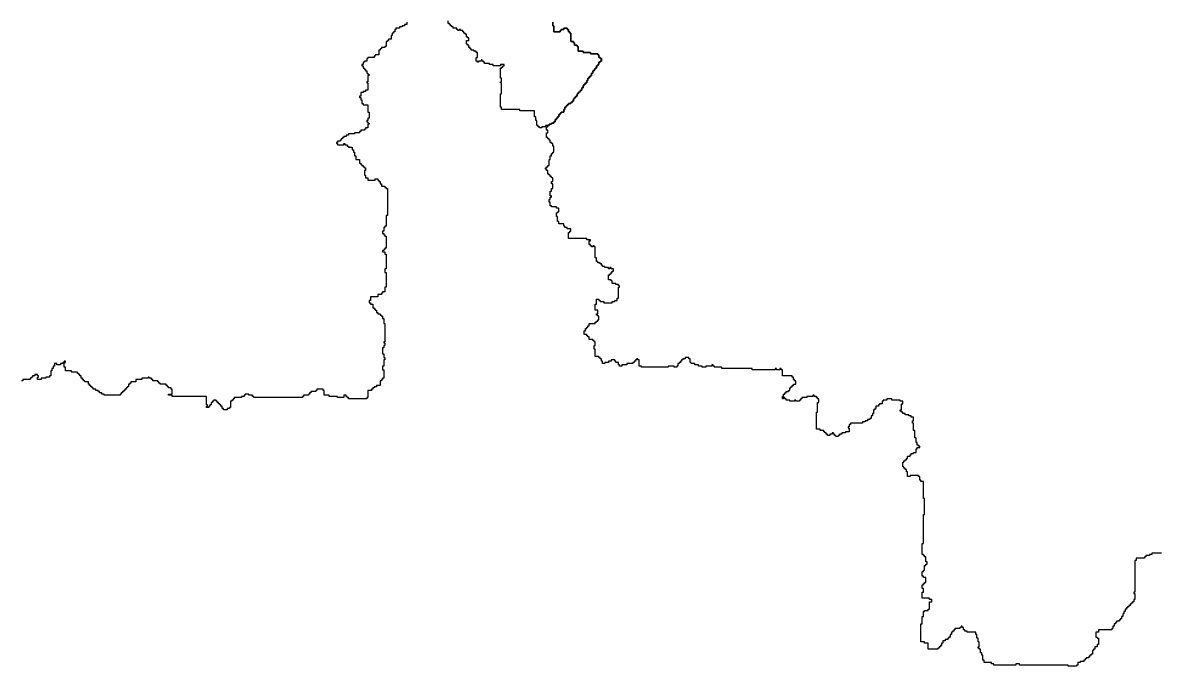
# Model space of a CAD drawing. Header units: inches. Extents: x -98695 to 376223, y 1122520 to 1501782.
# Drawn here: x -31327 to -2456, y 1274409 to 1290743 of the extents above; entities that cross this region are included whole.
import ezdxf

# ---------------------------------------------------------------- set-up
doc = ezdxf.new("R2010")
doc.units = ezdxf.units.IN
doc.header["$MEASUREMENT"] = 0
doc.layers.add('subs1', color=7, linetype='Continuous', true_color=0xc8dcf7)

msp = doc.modelspace()

# ---------------------------------------------------------------- linework, layer by layer
at = {"layer": 'subs1'}
for points in [[(-21578, 1290758, 0), (-21578, 1290697, 0), (-21639, 1290697, 0), (-21639, 1290666, 0), (-21701, 1290666, 0), (-21701, 1290635, 0), (-21763, 1290635, 0), (-21763, 1290604, 0), (-21855, 1290604, 0), (-21855, 1290573, 0), (-21886, 1290573, 0), (-21886, 1290512, 0), (-21917, 1290512, 0), (-21917, 1290481, 0), (-21948, 1290481, 0), (-21948, 1290419, 0), (-21979, 1290419, 0), (-21979, 1290326, 0), (-22040, 1290326, 0), (-22040, 1290296, 0), (-22071, 1290296, 0), (-22071, 1290265, 0), (-22102, 1290265, 0), (-22102, 1290141, 0), (-22133, 1290141, 0), (-22133, 1290111, 0), (-22226, 1290111, 0), (-22226, 1290080, 0), (-22256, 1290080, 0), (-22256, 1290049, 0), (-22287, 1290049, 0), (-22287, 1289925, 0), (-22380, 1289925, 0), (-22380, 1289895, 0), (-22411, 1289895, 0), (-22411, 1289864, 0), (-22565, 1289864, 0), (-22565, 1289833, 0), (-22596, 1289833, 0), (-22596, 1289771, 0), (-22657, 1289771, 0), (-22657, 1289740, 0), (-22688, 1289740, 0), (-22688, 1289679, 0), (-22719, 1289679, 0), (-22719, 1289648, 0), (-22688, 1289648, 0), (-22688, 1289586, 0), (-22657, 1289586, 0), (-22657, 1289555, 0), (-22627, 1289555, 0), (-22627, 1289524, 0), (-22596, 1289524, 0), (-22596, 1289463, 0), (-22565, 1289463, 0), (-22565, 1289432, 0), (-22534, 1289432, 0), (-22534, 1289401, 0), (-22565, 1289401, 0), (-22565, 1289247, 0), (-22596, 1289247, 0), (-22596, 1289216, 0), (-22565, 1289216, 0), (-22565, 1289031, 0), (-22627, 1289031, 0), (-22627, 1289000, 0), (-22688, 1289000, 0), (-22688, 1288969, 0), (-22750, 1288969, 0), (-22750, 1288877, 0), (-22781, 1288877, 0), (-22781, 1288846, 0), (-22750, 1288846, 0), (-22750, 1288784, 0), (-22719, 1288784, 0), (-22719, 1288692, 0), (-22688, 1288692, 0), (-22688, 1288661, 0), (-22565, 1288661, 0), (-22565, 1288476, 0), (-22534, 1288476, 0), (-22534, 1288321, 0), (-22565, 1288321, 0), (-22565, 1288260, 0), (-22596, 1288260, 0), (-22596, 1288229, 0), (-22565, 1288229, 0), (-22565, 1288198, 0), (-22534, 1288198, 0), (-22534, 1288167, 0), (-22565, 1288167, 0), (-22565, 1288075, 0), (-22627, 1288075, 0), (-22627, 1288044, 0), (-22657, 1288044, 0), (-22657, 1288013, 0), (-22750, 1288013, 0), (-22750, 1287982, 0), (-22781, 1287982, 0), (-22781, 1287951, 0), (-22904, 1287951, 0), (-22904, 1287920, 0), (-23058, 1287920, 0), (-23058, 1287890, 0), (-23120, 1287890, 0), (-23120, 1287859, 0), (-23182, 1287859, 0), (-23182, 1287828, 0), (-23213, 1287828, 0), (-23213, 1287797, 0), (-23243, 1287797, 0), (-23243, 1287766, 0), (-23274, 1287766, 0), (-23274, 1287735, 0), (-23336, 1287735, 0), (-23336, 1287704, 0), (-23367, 1287704, 0), (-23367, 1287674, 0), (-23336, 1287674, 0), (-23336, 1287643, 0), (-23182, 1287643, 0), (-23182, 1287674, 0), (-23151, 1287674, 0), (-23151, 1287643, 0), (-23089, 1287643, 0), (-23089, 1287612, 0), (-23058, 1287612, 0), (-23058, 1287581, 0), (-22966, 1287581, 0), (-22966, 1287519, 0), (-22935, 1287519, 0), (-22935, 1287458, 0), (-22904, 1287458, 0), (-22904, 1287365, 0), (-22873, 1287365, 0), (-22873, 1287273, 0), (-22781, 1287273, 0), (-22781, 1287180, 0), (-22750, 1287180, 0), (-22750, 1287149, 0), (-22719, 1287149, 0), (-22719, 1287118, 0), (-22688, 1287118, 0), (-22688, 1287088, 0), (-22657, 1287088, 0), (-22657, 1287057, 0), (-22627, 1287057, 0), (-22627, 1286995, 0), (-22657, 1286995, 0), (-22657, 1286872, 0), (-22627, 1286872, 0), (-22627, 1286810, 0), (-22565, 1286810, 0), (-22565, 1286748, 0), (-22380, 1286748, 0), (-22380, 1286779, 0), (-22318, 1286779, 0), (-22318, 1286748, 0), (-22287, 1286748, 0), (-22287, 1286717, 0), (-22256, 1286717, 0), (-22256, 1286656, 0), (-22226, 1286656, 0), (-22226, 1286594, 0), (-22133, 1286594, 0), (-22133, 1286563, 0), (-22102, 1286563, 0), (-22102, 1286532, 0), (-22071, 1286532, 0), (-22071, 1285854, 0), (-22102, 1285854, 0), (-22102, 1285576, 0), (-22133, 1285576, 0), (-22133, 1285545, 0), (-22164, 1285545, 0), (-22164, 1285453, 0), (-22195, 1285453, 0), (-22195, 1285391, 0), (-22164, 1285391, 0), (-22164, 1285360, 0), (-22133, 1285360, 0), (-22133, 1285329, 0), (-22102, 1285329, 0), (-22102, 1285021, 0), (-22133, 1285021, 0), (-22133, 1284990, 0), (-22164, 1284990, 0), (-22164, 1284959, 0), (-22195, 1284959, 0), (-22195, 1284928, 0), (-22133, 1284928, 0), (-22133, 1284867, 0), (-22102, 1284867, 0), (-22102, 1284496, 0), (-22133, 1284496, 0), (-22133, 1284404, 0), (-22102, 1284404, 0), (-22102, 1284034, 0), (-22133, 1284034, 0), (-22133, 1283910, 0), (-22195, 1283910, 0), (-22195, 1283879, 0), (-22226, 1283879, 0), (-22226, 1283849, 0), (-22318, 1283849, 0), (-22318, 1283787, 0), (-22503, 1283787, 0), (-22503, 1283694, 0), (-22534, 1283694, 0), (-22534, 1283633, 0), (-22503, 1283633, 0), (-22503, 1283602, 0), (-22441, 1283602, 0), (-22441, 1283509, 0), (-22411, 1283509, 0), (-22411, 1283478, 0), (-22380, 1283478, 0), (-22380, 1283448, 0), (-22349, 1283448, 0), (-22349, 1283386, 0), (-22318, 1283386, 0), (-22318, 1283355, 0), (-22256, 1283355, 0), (-22256, 1283324, 0), (-22226, 1283324, 0), (-22226, 1283293, 0), (-22195, 1283293, 0), (-22195, 1283232, 0), (-22164, 1283232, 0), (-22164, 1283108, 0), (-22133, 1283108, 0), (-22133, 1282646, 0), (-22164, 1282646, 0), (-22164, 1282615, 0), (-22133, 1282615, 0), (-22133, 1282553, 0), (-22164, 1282553, 0), (-22164, 1282491, 0), (-22195, 1282491, 0), (-22195, 1282337, 0), (-22164, 1282337, 0), (-22164, 1282245, 0), (-22133, 1282245, 0), (-22133, 1282183, 0), (-22164, 1282183, 0), (-22164, 1282029, 0), (-22195, 1282029, 0), (-22195, 1281936, 0), (-22164, 1281936, 0), (-22164, 1281720, 0), (-22195, 1281720, 0), (-22195, 1281689, 0), (-22226, 1281689, 0), (-22226, 1281658, 0), (-22256, 1281658, 0), (-22256, 1281535, 0), (-22349, 1281535, 0), (-22349, 1281504, 0), (-22411, 1281504, 0), (-22411, 1281473, 0), (-22441, 1281473, 0), (-22441, 1281443, 0), (-22472, 1281443, 0), (-22472, 1281412, 0), (-22565, 1281412, 0), (-22565, 1281227, 0), (-22596, 1281227, 0), (-22596, 1281196, 0), (-23058, 1281196, 0), (-23058, 1281227, 0), (-23089, 1281227, 0), (-23089, 1281257, 0), (-23120, 1281257, 0), (-23120, 1281288, 0), (-23182, 1281288, 0), (-23182, 1281227, 0), (-23336, 1281227, 0), (-23336, 1281257, 0), (-23552, 1281257, 0), (-23552, 1281288, 0), (-23675, 1281288, 0), (-23675, 1281412, 0), (-23706, 1281412, 0), (-23706, 1281443, 0), (-23860, 1281443, 0), (-23860, 1281412, 0), (-23891, 1281412, 0), (-23891, 1281381, 0), (-24015, 1281381, 0), (-24015, 1281350, 0), (-24045, 1281350, 0), (-24045, 1281319, 0), (-24076, 1281319, 0), (-24076, 1281288, 0), (-24200, 1281288, 0), (-24200, 1281257, 0), (-24231, 1281257, 0), (-24231, 1281227, 0), (-25464, 1281227, 0), (-25464, 1281257, 0), (-25495, 1281257, 0), (-25495, 1281288, 0), (-25588, 1281288, 0), (-25588, 1281319, 0), (-25680, 1281319, 0), (-25680, 1281288, 0), (-25711, 1281288, 0), (-25711, 1281257, 0), (-25773, 1281257, 0), (-25773, 1281227, 0), (-25958, 1281227, 0), (-25958, 1281196, 0), (-25989, 1281196, 0), (-25989, 1281165, 0), (-26020, 1281165, 0), (-26020, 1281134, 0), (-26051, 1281134, 0), (-26051, 1280980, 0), (-26081, 1280980, 0), (-26081, 1280949, 0), (-26143, 1280949, 0), (-26143, 1280918, 0), (-26236, 1280918, 0), (-26236, 1280949, 0), (-26266, 1280949, 0), (-26266, 1281011, 0), (-26297, 1281011, 0), (-26297, 1281042, 0), (-26328, 1281042, 0), (-26328, 1281072, 0), (-26359, 1281072, 0), (-26359, 1281103, 0), (-26390, 1281103, 0), (-26390, 1281134, 0), (-26421, 1281134, 0), (-26421, 1281165, 0), (-26482, 1281165, 0), (-26482, 1281134, 0), (-26513, 1281134, 0), (-26513, 1281103, 0), (-26544, 1281103, 0), (-26544, 1281042, 0), (-26575, 1281042, 0), (-26575, 1281011, 0), (-26606, 1281011, 0), (-26606, 1280980, 0), (-26667, 1280980, 0), (-26667, 1281011, 0), (-26637, 1281011, 0), (-26637, 1281042, 0), (-26667, 1281042, 0), (-26667, 1281257, 0), (-27531, 1281257, 0), (-27531, 1281288, 0), (-27624, 1281288, 0), (-27624, 1281319, 0), (-27531, 1281319, 0), (-27531, 1281443, 0), (-27562, 1281443, 0), (-27562, 1281473, 0), (-27624, 1281473, 0), (-27624, 1281504, 0), (-27655, 1281504, 0), (-27655, 1281535, 0), (-27685, 1281535, 0), (-27685, 1281566, 0), (-27840, 1281566, 0), (-27840, 1281597, 0), (-27870, 1281597, 0), (-27870, 1281628, 0), (-27901, 1281628, 0), (-27901, 1281658, 0), (-28025, 1281658, 0), (-28025, 1281689, 0), (-28056, 1281689, 0), (-28056, 1281720, 0), (-28117, 1281720, 0), (-28117, 1281751, 0), (-28148, 1281751, 0), (-28148, 1281720, 0), (-28302, 1281720, 0), (-28302, 1281689, 0), (-28457, 1281689, 0), (-28457, 1281628, 0), (-28580, 1281628, 0), (-28580, 1281597, 0), (-28611, 1281597, 0), (-28611, 1281566, 0), (-28642, 1281566, 0), (-28642, 1281504, 0), (-28673, 1281504, 0), (-28673, 1281473, 0), (-28703, 1281473, 0), (-28703, 1281443, 0), (-28734, 1281443, 0), (-28734, 1281412, 0), (-28765, 1281412, 0), (-28765, 1281381, 0), (-28796, 1281381, 0), (-28796, 1281350, 0), (-28827, 1281350, 0), (-28827, 1281319, 0), (-28858, 1281319, 0), (-28858, 1281288, 0), (-29259, 1281288, 0), (-29259, 1281319, 0), (-29320, 1281319, 0), (-29320, 1281350, 0), (-29382, 1281350, 0), (-29382, 1281381, 0), (-29413, 1281381, 0), (-29413, 1281412, 0), (-29475, 1281412, 0), (-29475, 1281443, 0), (-29536, 1281443, 0), (-29536, 1281473, 0), (-29567, 1281473, 0), (-29567, 1281504, 0), (-29598, 1281504, 0), (-29598, 1281535, 0), (-29629, 1281535, 0), (-29629, 1281566, 0), (-29660, 1281566, 0), (-29660, 1281628, 0), (-29752, 1281628, 0), (-29752, 1281658, 0), (-29783, 1281658, 0), (-29783, 1281689, 0), (-29814, 1281689, 0), (-29814, 1281720, 0), (-29845, 1281720, 0), (-29845, 1281782, 0), (-29876, 1281782, 0), (-29876, 1281813, 0), (-29906, 1281813, 0), (-29906, 1281844, 0), (-29937, 1281844, 0), (-29937, 1281874, 0), (-30091, 1281874, 0), (-30091, 1281905, 0), (-30246, 1281905, 0), (-30246, 1281998, 0), (-30277, 1281998, 0), (-30277, 1282121, 0), (-30246, 1282121, 0), (-30246, 1282152, 0), (-30277, 1282152, 0), (-30277, 1282121, 0), (-30307, 1282121, 0), (-30307, 1282090, 0), (-30369, 1282090, 0), (-30369, 1282059, 0), (-30462, 1282059, 0), (-30462, 1282090, 0), (-30523, 1282090, 0), (-30523, 1282029, 0), (-30554, 1282029, 0), (-30554, 1281967, 0), (-30585, 1281967, 0), (-30585, 1281905, 0), (-30616, 1281905, 0), (-30616, 1281782, 0), (-30647, 1281782, 0), (-30647, 1281751, 0), (-30739, 1281751, 0), (-30739, 1281720, 0), (-30863, 1281720, 0), (-30863, 1281689, 0), (-30955, 1281689, 0), (-30955, 1281751, 0), (-30924, 1281751, 0), (-30924, 1281782, 0), (-30955, 1281782, 0), (-30955, 1281813, 0), (-31017, 1281813, 0), (-31017, 1281782, 0), (-31079, 1281782, 0), (-31079, 1281751, 0), (-31109, 1281751, 0), (-31109, 1281720, 0), (-31140, 1281720, 0), (-31140, 1281689, 0), (-31325, 1281689, 0), (-31325, 1281658, 0), (-31356, 1281658, 0)], [(-17876, 1290758, 0), (-17876, 1290666, 0), (-17845, 1290666, 0), (-17845, 1290512, 0), (-17691, 1290512, 0), (-17691, 1290542, 0), (-17660, 1290542, 0), (-17660, 1290573, 0), (-17598, 1290573, 0), (-17598, 1290604, 0), (-17506, 1290604, 0), (-17506, 1290573, 0), (-17475, 1290573, 0), (-17475, 1290512, 0), (-17444, 1290512, 0), (-17444, 1290481, 0), (-17413, 1290481, 0), (-17413, 1290265, 0), (-17352, 1290265, 0), (-17352, 1290234, 0), (-17321, 1290234, 0), (-17321, 1290172, 0), (-17259, 1290172, 0), (-17259, 1290141, 0), (-17228, 1290141, 0), (-17228, 1290018, 0), (-17105, 1290018, 0), (-17105, 1289987, 0), (-16920, 1289987, 0), (-16920, 1289956, 0), (-16735, 1289956, 0), (-16735, 1289925, 0), (-16704, 1289925, 0), (-16704, 1289864, 0), (-16673, 1289864, 0), (-16673, 1289833, 0), (-16642, 1289833, 0), (-16642, 1289771, 0), (-16673, 1289771, 0), (-16673, 1289740, 0), (-16704, 1289740, 0), (-16704, 1289679, 0), (-16735, 1289679, 0), (-16735, 1289648, 0), (-16766, 1289648, 0), (-16766, 1289586, 0), (-16796, 1289586, 0), (-16796, 1289555, 0), (-16827, 1289555, 0), (-16827, 1289524, 0), (-16858, 1289524, 0), (-16858, 1289463, 0), (-16889, 1289463, 0), (-16889, 1289401, 0), (-16920, 1289401, 0), (-16920, 1289370, 0), (-16951, 1289370, 0), (-16951, 1289339, 0), (-16982, 1289339, 0), (-16982, 1289278, 0), (-17012, 1289278, 0), (-17012, 1289216, 0), (-17043, 1289216, 0), (-17043, 1289185, 0), (-17074, 1289185, 0), (-17074, 1289154, 0), (-17105, 1289154, 0), (-17105, 1289093, 0), (-17136, 1289093, 0), (-17136, 1289031, 0), (-17167, 1289031, 0), (-17167, 1289000, 0), (-17197, 1289000, 0), (-17197, 1288969, 0), (-17228, 1288969, 0), (-17228, 1288938, 0), (-17259, 1288938, 0), (-17259, 1288877, 0), (-17290, 1288877, 0), (-17290, 1288846, 0), (-17321, 1288846, 0), (-17321, 1288815, 0), (-17352, 1288815, 0), (-17352, 1288753, 0), (-17383, 1288753, 0), (-17383, 1288722, 0), (-17413, 1288722, 0), (-17413, 1288692, 0), (-17475, 1288692, 0), (-17475, 1288661, 0), (-17506, 1288661, 0), (-17506, 1288630, 0), (-17537, 1288630, 0), (-17537, 1288599, 0), (-17568, 1288599, 0), (-17568, 1288537, 0), (-17598, 1288537, 0), (-17598, 1288476, 0), (-17660, 1288476, 0), (-17660, 1288445, 0), (-17691, 1288445, 0), (-17691, 1288414, 0), (-17722, 1288414, 0), (-17722, 1288352, 0), (-17753, 1288352, 0), (-17753, 1288321, 0), (-17784, 1288321, 0), (-17784, 1288291, 0), (-17814, 1288291, 0), (-17814, 1288229, 0), (-17845, 1288229, 0), (-17845, 1288198, 0), (-17907, 1288198, 0), (-17907, 1288167, 0), (-17969, 1288167, 0), (-17969, 1288136, 0), (-17999, 1288136, 0), (-18061, 1288136, 0), (-18061, 1288105, 0), (-18154, 1288105, 0), (-18154, 1288075, 0), (-18215, 1288075, 0), (-18215, 1288105, 0), (-18246, 1288105, 0), (-18246, 1288136, 0), (-18277, 1288136, 0), (-18277, 1288260, 0), (-18308, 1288260, 0), (-18308, 1288352, 0), (-18339, 1288352, 0), (-18339, 1288506, 0), (-18709, 1288506, 0), (-18709, 1288537, 0), (-19172, 1288537, 0), (-19172, 1288599, 0), (-19203, 1288599, 0), (-19203, 1288938, 0), (-19172, 1288938, 0), (-19172, 1289216, 0), (-19203, 1289216, 0), (-19203, 1289247, 0), (-19172, 1289247, 0), (-19172, 1289339, 0), (-19203, 1289339, 0), (-19203, 1289586, 0), (-19172, 1289586, 0), (-19172, 1289617, 0), (-19141, 1289617, 0), (-19141, 1289648, 0), (-19110, 1289648, 0), (-19110, 1289679, 0), (-19203, 1289679, 0), (-19203, 1289648, 0), (-19388, 1289648, 0), (-19388, 1289679, 0), (-19480, 1289679, 0), (-19480, 1289710, 0), (-19604, 1289710, 0), (-19604, 1289740, 0), (-19634, 1289740, 0), (-19634, 1289771, 0), (-19665, 1289771, 0), (-19665, 1289802, 0), (-19696, 1289802, 0), (-19696, 1289771, 0), (-19758, 1289771, 0), (-19758, 1289740, 0), (-19789, 1289740, 0), (-19789, 1289771, 0), (-19819, 1289771, 0), (-19819, 1289864, 0), (-19789, 1289864, 0), (-19789, 1289987, 0), (-19819, 1289987, 0), (-19819, 1290018, 0), (-19881, 1290018, 0), (-19881, 1290049, 0), (-19943, 1290049, 0), (-19943, 1290080, 0), (-19974, 1290080, 0), (-19974, 1290111, 0), (-20005, 1290111, 0), (-20005, 1290172, 0), (-20035, 1290172, 0), (-20035, 1290203, 0), (-20066, 1290203, 0), (-20066, 1290296, 0), (-20005, 1290296, 0), (-20005, 1290357, 0), (-20035, 1290357, 0), (-20035, 1290388, 0), (-20066, 1290388, 0), (-20066, 1290450, 0), (-20097, 1290450, 0), (-20097, 1290481, 0), (-20128, 1290481, 0), (-20128, 1290512, 0), (-20159, 1290512, 0), (-20159, 1290542, 0), (-20220, 1290542, 0), (-20220, 1290573, 0), (-20251, 1290573, 0), (-20251, 1290542, 0), (-20282, 1290542, 0), (-20282, 1290573, 0), (-20313, 1290573, 0), (-20313, 1290604, 0), (-20406, 1290604, 0), (-20406, 1290635, 0), (-20436, 1290635, 0), (-20436, 1290666, 0), (-20467, 1290666, 0), (-20467, 1290697, 0), (-20498, 1290697, 0), (-20498, 1290727, 0), (-20529, 1290727, 0), (-20529, 1290789, 0)], [(-2422, 1277278, 0), (-2669, 1277278, 0), (-2669, 1277247, 0), (-2730, 1277247, 0), (-2730, 1277217, 0), (-2823, 1277217, 0), (-2823, 1277186, 0), (-2854, 1277186, 0), (-2854, 1277155, 0), (-3070, 1277155, 0), (-3070, 1277093, 0), (-3100, 1277093, 0), (-3100, 1276291, 0), (-3131, 1276291, 0), (-3131, 1276260, 0), (-3100, 1276260, 0), (-3100, 1276106, 0), (-3131, 1276106, 0), (-3131, 1276044, 0), (-3162, 1276044, 0), (-3162, 1276014, 0), (-3193, 1276014, 0), (-3193, 1275983, 0), (-3224, 1275983, 0), (-3224, 1275952, 0), (-3255, 1275952, 0), (-3255, 1275921, 0), (-3286, 1275921, 0), (-3286, 1275890, 0), (-3316, 1275890, 0), (-3316, 1275859, 0), (-3347, 1275859, 0), (-3347, 1275798, 0), (-3378, 1275798, 0), (-3378, 1275736, 0), (-3409, 1275736, 0), (-3409, 1275674, 0), (-3440, 1275674, 0), (-3440, 1275613, 0), (-3471, 1275613, 0), (-3471, 1275582, 0), (-3501, 1275582, 0), (-3501, 1275551, 0), (-3563, 1275551, 0), (-3563, 1275520, 0), (-3594, 1275520, 0), (-3594, 1275489, 0), (-3625, 1275489, 0), (-3625, 1275427, 0), (-3656, 1275427, 0), (-3656, 1275366, 0), (-3687, 1275366, 0), (-3687, 1275335, 0), (-4026, 1275335, 0), (-4026, 1275273, 0), (-4088, 1275273, 0), (-4088, 1275150, 0), (-4057, 1275150, 0), (-4057, 1275119, 0), (-4026, 1275119, 0), (-4026, 1274965, 0), (-4057, 1274965, 0), (-4057, 1274903, 0), (-4118, 1274903, 0), (-4118, 1274841, 0), (-4149, 1274841, 0), (-4149, 1274810, 0), (-4180, 1274810, 0), (-4180, 1274718, 0), (-4211, 1274718, 0), (-4211, 1274687, 0), (-4242, 1274687, 0), (-4242, 1274656, 0), (-4273, 1274656, 0), (-4273, 1274625, 0), (-4334, 1274625, 0), (-4334, 1274595, 0), (-4365, 1274595, 0), (-4365, 1274564, 0), (-4396, 1274564, 0), (-4396, 1274533, 0), (-4489, 1274533, 0), (-4489, 1274502, 0), (-4550, 1274502, 0), (-4550, 1274440, 0), (-4581, 1274440, 0), (-4581, 1274409, 0), (-4797, 1274409, 0), (-4797, 1274440, 0), (-6031, 1274440, 0), (-6031, 1274471, 0), (-6123, 1274471, 0), (-6123, 1274440, 0), (-6679, 1274440, 0), (-6679, 1274471, 0), (-6740, 1274471, 0), (-6740, 1274502, 0), (-6925, 1274502, 0), (-6925, 1274564, 0), (-6956, 1274564, 0), (-6956, 1274687, 0), (-6987, 1274687, 0), (-6987, 1274749, 0), (-7018, 1274749, 0), (-7018, 1274841, 0), (-7049, 1274841, 0), (-7049, 1274872, 0), (-7080, 1274872, 0), (-7080, 1274903, 0), (-7049, 1274903, 0), (-7049, 1275026, 0), (-7080, 1275026, 0), (-7080, 1275119, 0), (-7111, 1275119, 0), (-7111, 1275212, 0), (-7141, 1275212, 0), (-7141, 1275273, 0), (-7357, 1275273, 0), (-7357, 1275304, 0), (-7419, 1275304, 0), (-7419, 1275335, 0), (-7450, 1275335, 0), (-7450, 1275397, 0), (-7481, 1275397, 0), (-7481, 1275427, 0), (-7512, 1275427, 0), (-7512, 1275397, 0), (-7542, 1275397, 0), (-7542, 1275366, 0), (-7666, 1275366, 0), (-7666, 1275335, 0), (-7697, 1275335, 0), (-7697, 1275304, 0), (-7728, 1275304, 0), (-7728, 1275273, 0), (-7758, 1275273, 0), (-7758, 1275212, 0), (-7789, 1275212, 0), (-7789, 1275150, 0), (-7820, 1275150, 0), (-7820, 1275119, 0), (-7851, 1275119, 0), (-7851, 1275088, 0), (-7913, 1275088, 0), (-7913, 1275057, 0), (-7974, 1275057, 0), (-7974, 1274996, 0), (-8005, 1274996, 0), (-8005, 1274934, 0), (-8036, 1274934, 0), (-8036, 1274903, 0), (-8067, 1274903, 0), (-8067, 1274872, 0), (-8098, 1274872, 0), (-8098, 1274841, 0), (-8344, 1274841, 0), (-8344, 1274996, 0), (-8437, 1274996, 0), (-8437, 1275026, 0), (-8530, 1275026, 0), (-8530, 1275489, 0), (-8499, 1275489, 0), (-8499, 1275674, 0), (-8468, 1275674, 0), (-8468, 1275798, 0), (-8437, 1275798, 0), (-8437, 1275828, 0), (-8344, 1275828, 0), (-8344, 1275859, 0), (-8314, 1275859, 0), (-8314, 1276044, 0), (-8252, 1276044, 0), (-8252, 1276106, 0), (-8314, 1276106, 0), (-8314, 1276137, 0), (-8499, 1276137, 0), (-8499, 1276291, 0), (-8468, 1276291, 0), (-8468, 1276384, 0), (-8499, 1276384, 0), (-8499, 1276476, 0), (-8468, 1276476, 0), (-8468, 1276507, 0), (-8437, 1276507, 0), (-8437, 1276538, 0), (-8406, 1276538, 0), (-8406, 1276661, 0), (-8468, 1276661, 0), (-8468, 1276692, 0), (-8499, 1276692, 0), (-8499, 1276816, 0), (-8468, 1276816, 0), (-8468, 1276846, 0), (-8437, 1276846, 0), (-8437, 1276970, 0), (-8406, 1276970, 0), (-8406, 1277001, 0), (-8375, 1277001, 0), (-8375, 1277062, 0), (-8406, 1277062, 0), (-8406, 1277186, 0), (-8437, 1277186, 0), (-8437, 1277217, 0), (-8468, 1277217, 0), (-8468, 1277247, 0), (-8499, 1277247, 0), (-8499, 1277525, 0), (-8468, 1277525, 0), (-8468, 1278265, 0), (-8437, 1278265, 0), (-8437, 1278666, 0), (-8468, 1278666, 0), (-8468, 1279098, 0), (-8530, 1279098, 0), (-8530, 1279129, 0), (-8560, 1279129, 0), (-8560, 1279222, 0), (-8591, 1279222, 0), (-8591, 1279252, 0), (-8807, 1279252, 0), (-8807, 1279222, 0), (-8869, 1279222, 0), (-8869, 1279345, 0), (-8900, 1279345, 0), (-8900, 1279407, 0), (-8931, 1279407, 0), (-8931, 1279438, 0), (-8961, 1279438, 0), (-8961, 1279468, 0), (-8992, 1279468, 0), (-8992, 1279592, 0), (-8961, 1279592, 0), (-8961, 1279623, 0), (-8931, 1279623, 0), (-8931, 1279653, 0), (-8900, 1279653, 0), (-8900, 1279684, 0), (-8869, 1279684, 0), (-8869, 1279746, 0), (-8807, 1279746, 0), (-8807, 1279777, 0), (-8776, 1279777, 0), (-8776, 1279808, 0), (-8715, 1279808, 0), (-8715, 1279839, 0), (-8653, 1279839, 0), (-8653, 1279931, 0), (-8622, 1279931, 0), (-8622, 1279962, 0), (-8560, 1279962, 0), (-8560, 1279993, 0), (-8591, 1279993, 0), (-8591, 1280024, 0), (-8622, 1280024, 0), (-8622, 1280085, 0), (-8653, 1280085, 0), (-8653, 1280209, 0), (-8684, 1280209, 0), (-8684, 1280394, 0), (-8715, 1280394, 0), (-8715, 1280579, 0), (-8745, 1280579, 0), (-8745, 1280641, 0), (-8715, 1280641, 0), (-8715, 1280733, 0), (-8776, 1280733, 0), (-8776, 1280764, 0), (-8838, 1280764, 0), (-8838, 1280795, 0), (-8931, 1280795, 0), (-8931, 1280826, 0), (-8992, 1280826, 0), (-8992, 1280856, 0), (-9023, 1280856, 0), (-9023, 1280887, 0), (-9054, 1280887, 0), (-9054, 1280918, 0), (-9023, 1280918, 0), (-9023, 1281072, 0), (-8992, 1281072, 0), (-8992, 1281134, 0), (-9054, 1281134, 0), (-9054, 1281165, 0), (-9270, 1281165, 0), (-9270, 1281196, 0), (-9393, 1281196, 0), (-9393, 1281165, 0), (-9486, 1281165, 0), (-9486, 1281134, 0), (-9517, 1281134, 0), (-9517, 1281072, 0), (-9578, 1281072, 0), (-9578, 1281042, 0), (-9609, 1281042, 0), (-9609, 1281011, 0), (-9671, 1281011, 0), (-9671, 1280949, 0), (-9702, 1280949, 0), (-9702, 1280918, 0), (-9733, 1280918, 0), (-9733, 1280826, 0), (-9763, 1280826, 0), (-9763, 1280764, 0), (-9794, 1280764, 0), (-9794, 1280702, 0), (-9825, 1280702, 0), (-9825, 1280671, 0), (-9887, 1280671, 0), (-9887, 1280641, 0), (-9948, 1280641, 0), (-9948, 1280610, 0), (-10010, 1280610, 0), (-10010, 1280579, 0), (-10319, 1280579, 0), (-10319, 1280548, 0), (-10349, 1280548, 0), (-10349, 1280486, 0), (-10380, 1280486, 0), (-10380, 1280455, 0), (-10349, 1280455, 0), (-10349, 1280363, 0), (-10442, 1280363, 0), (-10442, 1280332, 0), (-10535, 1280332, 0), (-10535, 1280301, 0), (-10596, 1280301, 0), (-10596, 1280270, 0), (-10627, 1280270, 0), (-10627, 1280240, 0), (-10689, 1280240, 0), (-10689, 1280270, 0), (-10720, 1280270, 0), (-10720, 1280301, 0), (-10750, 1280301, 0), (-10750, 1280332, 0), (-10781, 1280332, 0), (-10781, 1280301, 0), (-10843, 1280301, 0), (-10843, 1280270, 0), (-10905, 1280270, 0), (-10905, 1280301, 0), (-10936, 1280301, 0), (-10936, 1280332, 0), (-10966, 1280332, 0), (-10966, 1280363, 0), (-10997, 1280363, 0), (-10997, 1280394, 0), (-11090, 1280394, 0), (-11090, 1280425, 0), (-11182, 1280425, 0), (-11182, 1280856, 0), (-11152, 1280856, 0), (-11152, 1281103, 0), (-11121, 1281103, 0), (-11121, 1281196, 0), (-11152, 1281196, 0), (-11152, 1281227, 0), (-11182, 1281227, 0), (-11182, 1281257, 0), (-11244, 1281257, 0), (-11244, 1281288, 0), (-11275, 1281288, 0), (-11275, 1281257, 0), (-11429, 1281257, 0), (-11429, 1281227, 0), (-11553, 1281227, 0), (-11553, 1281196, 0), (-11583, 1281196, 0), (-11583, 1281165, 0), (-11614, 1281165, 0), (-11614, 1281134, 0), (-11707, 1281134, 0), (-11707, 1281165, 0), (-11738, 1281165, 0), (-11738, 1281134, 0), (-11861, 1281134, 0), (-11861, 1281165, 0), (-11954, 1281165, 0), (-11954, 1281196, 0), (-11984, 1281196, 0), (-11984, 1281227, 0), (-12015, 1281227, 0), (-12015, 1281196, 0), (-12046, 1281196, 0), (-12046, 1281257, 0), (-12015, 1281257, 0), (-12015, 1281319, 0), (-11984, 1281319, 0), (-11984, 1281350, 0), (-11954, 1281350, 0), (-11954, 1281381, 0), (-11892, 1281381, 0), (-11892, 1281412, 0), (-11861, 1281412, 0), (-11861, 1281473, 0), (-11830, 1281473, 0), (-11830, 1281504, 0), (-11799, 1281504, 0), (-11799, 1281535, 0), (-11768, 1281535, 0), (-11768, 1281566, 0), (-11707, 1281566, 0), (-11707, 1281658, 0), (-11738, 1281658, 0), (-11738, 1281689, 0), (-11768, 1281689, 0), (-11768, 1281751, 0), (-11799, 1281751, 0), (-11799, 1281782, 0), (-12046, 1281782, 0), (-12046, 1281936, 0), (-12077, 1281936, 0), (-12077, 1281967, 0), (-12108, 1281967, 0), (-12108, 1281936, 0), (-12200, 1281936, 0), (-12200, 1281967, 0), (-12231, 1281967, 0), (-12231, 1281936, 0), (-12817, 1281936, 0), (-12817, 1281967, 0), (-13588, 1281967, 0), (-13588, 1281998, 0), (-13773, 1281998, 0), (-13773, 1282029, 0), (-13804, 1282029, 0), (-13804, 1282059, 0), (-13835, 1282059, 0), (-13835, 1282029, 0), (-13989, 1282029, 0), (-13989, 1281998, 0), (-14082, 1281998, 0), (-14082, 1282029, 0), (-14174, 1282029, 0), (-14174, 1282059, 0), (-14267, 1282059, 0), (-14267, 1282090, 0), (-14360, 1282090, 0), (-14360, 1282121, 0), (-14390, 1282121, 0), (-14390, 1282214, 0), (-14421, 1282214, 0), (-14421, 1282245, 0), (-14514, 1282245, 0), (-14514, 1282214, 0), (-14575, 1282214, 0), (-14575, 1282183, 0), (-14606, 1282183, 0), (-14606, 1282152, 0), (-14637, 1282152, 0), (-14637, 1282121, 0), (-14668, 1282121, 0), (-14668, 1282090, 0), (-14699, 1282090, 0), (-14699, 1282029, 0), (-14730, 1282029, 0), (-14730, 1281998, 0), (-14791, 1281998, 0), (-14791, 1282029, 0), (-14946, 1282029, 0), (-14946, 1281998, 0), (-15624, 1281998, 0), (-15624, 1282029, 0), (-15686, 1282029, 0), (-15686, 1282183, 0), (-15717, 1282183, 0), (-15717, 1282214, 0), (-15748, 1282214, 0), (-15748, 1282183, 0), (-15779, 1282183, 0), (-15779, 1282152, 0), (-15809, 1282152, 0), (-15809, 1282121, 0), (-15840, 1282121, 0), (-15840, 1282090, 0), (-15994, 1282090, 0), (-15994, 1282059, 0), (-16118, 1282059, 0), (-16118, 1282029, 0), (-16180, 1282029, 0), (-16180, 1282059, 0), (-16210, 1282059, 0), (-16210, 1282121, 0), (-16272, 1282121, 0), (-16272, 1282152, 0), (-16303, 1282152, 0), (-16303, 1282183, 0), (-16395, 1282183, 0), (-16395, 1282152, 0), (-16457, 1282152, 0), (-16457, 1282121, 0), (-16550, 1282121, 0), (-16550, 1282090, 0), (-16611, 1282090, 0), (-16611, 1282152, 0), (-16642, 1282152, 0), (-16642, 1282214, 0), (-16673, 1282214, 0), (-16673, 1282245, 0), (-16704, 1282245, 0), (-16704, 1282275, 0), (-16796, 1282275, 0), (-16796, 1282461, 0), (-16827, 1282461, 0), (-16827, 1282553, 0), (-16796, 1282553, 0), (-16796, 1282646, 0), (-16827, 1282646, 0), (-16827, 1282676, 0), (-16858, 1282676, 0), (-16858, 1282707, 0), (-16951, 1282707, 0), (-16951, 1282769, 0), (-16982, 1282769, 0), (-16982, 1282800, 0), (-17012, 1282800, 0), (-17012, 1282831, 0), (-17074, 1282831, 0), (-17074, 1282923, 0), (-17043, 1282923, 0), (-17043, 1282985, 0), (-17012, 1282985, 0), (-17012, 1283016, 0), (-16982, 1283016, 0), (-16982, 1283047, 0), (-16951, 1283047, 0), (-16951, 1283108, 0), (-16796, 1283108, 0), (-16796, 1283139, 0), (-16766, 1283139, 0), (-16766, 1283170, 0), (-16735, 1283170, 0), (-16735, 1283201, 0), (-16704, 1283201, 0), (-16704, 1283293, 0), (-16735, 1283293, 0), (-16735, 1283324, 0), (-16766, 1283324, 0), (-16766, 1283355, 0), (-16735, 1283355, 0), (-16735, 1283448, 0), (-16796, 1283448, 0), (-16796, 1283602, 0), (-16766, 1283602, 0), (-16766, 1283725, 0), (-16704, 1283725, 0), (-16704, 1283694, 0), (-16673, 1283694, 0), (-16673, 1283664, 0), (-16581, 1283664, 0), (-16581, 1283633, 0), (-16365, 1283633, 0), (-16365, 1283664, 0), (-16303, 1283664, 0), (-16303, 1283694, 0), (-16241, 1283694, 0), (-16241, 1283756, 0), (-16210, 1283756, 0), (-16210, 1284034, 0), (-16180, 1284034, 0), (-16180, 1284065, 0), (-16210, 1284065, 0), (-16210, 1284095, 0), (-16272, 1284095, 0), (-16272, 1284126, 0), (-16365, 1284126, 0), (-16365, 1284188, 0), (-16395, 1284188, 0), (-16395, 1284219, 0), (-16457, 1284219, 0), (-16457, 1284342, 0), (-16426, 1284342, 0), (-16426, 1284373, 0), (-16395, 1284373, 0), (-16395, 1284404, 0), (-16365, 1284404, 0), (-16365, 1284435, 0), (-16334, 1284435, 0), (-16334, 1284496, 0), (-16395, 1284496, 0), (-16395, 1284527, 0), (-16426, 1284527, 0), (-16426, 1284496, 0), (-16457, 1284496, 0), (-16457, 1284527, 0), (-16550, 1284527, 0), (-16550, 1284558, 0), (-16611, 1284558, 0), (-16611, 1284589, 0), (-16642, 1284589, 0), (-16642, 1284620, 0), (-16673, 1284620, 0), (-16673, 1284651, 0), (-16735, 1284651, 0), (-16735, 1284681, 0), (-16766, 1284681, 0), (-16766, 1284774, 0), (-16796, 1284774, 0), (-16796, 1285052, 0), (-16827, 1285052, 0), (-16827, 1285082, 0), (-16858, 1285082, 0), (-16858, 1285052, 0), (-16889, 1285052, 0), (-16889, 1285082, 0), (-16920, 1285082, 0), (-16920, 1285113, 0), (-16951, 1285113, 0), (-16951, 1285206, 0), (-16920, 1285206, 0), (-16920, 1285237, 0), (-17012, 1285237, 0), (-17012, 1285268, 0), (-17475, 1285268, 0), (-17475, 1285422, 0), (-17444, 1285422, 0), (-17444, 1285453, 0), (-17413, 1285453, 0), (-17413, 1285514, 0), (-17506, 1285514, 0), (-17506, 1285545, 0), (-17568, 1285545, 0), (-17568, 1285576, 0), (-17598, 1285576, 0), (-17598, 1285638, 0), (-17722, 1285638, 0), (-17722, 1285699, 0), (-17753, 1285699, 0), (-17753, 1285823, 0), (-17784, 1285823, 0), (-17784, 1285915, 0), (-17753, 1285915, 0), (-17753, 1285946, 0), (-17722, 1285946, 0), (-17722, 1286039, 0), (-17784, 1286039, 0), (-17784, 1286070, 0), (-17907, 1286070, 0), (-17907, 1286100, 0), (-17938, 1286100, 0), (-17938, 1286193, 0), (-17969, 1286193, 0), (-17969, 1286255, 0), (-17938, 1286255, 0), (-17938, 1286316, 0), (-17907, 1286316, 0), (-17907, 1286347, 0), (-17938, 1286347, 0), (-17938, 1286471, 0), (-17907, 1286471, 0), (-17907, 1286532, 0), (-17876, 1286532, 0), (-17876, 1286656, 0), (-17907, 1286656, 0), (-17907, 1286717, 0), (-17876, 1286717, 0), (-17876, 1286810, 0), (-17907, 1286810, 0), (-17907, 1286841, 0), (-17938, 1286841, 0), (-17938, 1286872, 0), (-17969, 1286872, 0), (-17969, 1286902, 0), (-17999, 1286902, 0), (-17999, 1286995, 0), (-18030, 1286995, 0), (-18030, 1287026, 0), (-18061, 1287026, 0), (-18061, 1287057, 0), (-18030, 1287057, 0), (-18030, 1287088, 0), (-17999, 1287088, 0), (-17999, 1287118, 0), (-17969, 1287118, 0), (-17969, 1287273, 0), (-17938, 1287273, 0), (-17938, 1287365, 0), (-17907, 1287365, 0), (-17907, 1287427, 0), (-17876, 1287427, 0), (-17876, 1287458, 0), (-17845, 1287458, 0), (-17845, 1287612, 0), (-17876, 1287612, 0), (-17876, 1287674, 0), (-17907, 1287674, 0), (-17907, 1287704, 0), (-17938, 1287704, 0), (-17938, 1287766, 0), (-17969, 1287766, 0), (-17969, 1287797, 0), (-17999, 1287797, 0), (-17999, 1287828, 0), (-18030, 1287828, 0), (-18030, 1287951, 0), (-17999, 1287951, 0), (-17999, 1288013, 0), (-18030, 1288013, 0), (-18030, 1288105, 0), (-17999, 1288105, 0), (-17999, 1288136, 0), (-17969, 1288136, 0), (-17969, 1288167, 0), (-17907, 1288167, 0), (-17907, 1288198, 0), (-17845, 1288198, 0), (-17845, 1288229, 0), (-17814, 1288229, 0), (-17814, 1288291, 0), (-17784, 1288291, 0), (-17784, 1288321, 0), (-17753, 1288321, 0), (-17753, 1288352, 0), (-17722, 1288352, 0), (-17722, 1288414, 0), (-17691, 1288414, 0), (-17691, 1288445, 0), (-17660, 1288445, 0), (-17660, 1288476, 0), (-17598, 1288476, 0), (-17598, 1288537, 0), (-17568, 1288537, 0), (-17568, 1288599, 0), (-17537, 1288599, 0), (-17537, 1288630, 0), (-17506, 1288630, 0), (-17506, 1288661, 0), (-17475, 1288661, 0), (-17475, 1288692, 0), (-17413, 1288692, 0), (-17413, 1288722, 0), (-17383, 1288722, 0), (-17383, 1288753, 0), (-17352, 1288753, 0), (-17352, 1288815, 0), (-17321, 1288815, 0), (-17321, 1288846, 0), (-17290, 1288846, 0), (-17290, 1288877, 0), (-17259, 1288877, 0), (-17259, 1288938, 0), (-17228, 1288938, 0), (-17228, 1288969, 0), (-17197, 1288969, 0), (-17197, 1289000, 0), (-17167, 1289000, 0), (-17167, 1289031, 0), (-17136, 1289031, 0), (-17136, 1289093, 0), (-17105, 1289093, 0), (-17105, 1289154, 0), (-17074, 1289154, 0), (-17074, 1289185, 0), (-17043, 1289185, 0), (-17043, 1289216, 0), (-17012, 1289216, 0), (-17012, 1289278, 0), (-16982, 1289278, 0), (-16982, 1289339, 0), (-16951, 1289339, 0), (-16951, 1289370, 0), (-16920, 1289370, 0), (-16920, 1289401, 0), (-16889, 1289401, 0), (-16889, 1289463, 0), (-16858, 1289463, 0), (-16858, 1289524, 0), (-16827, 1289524, 0), (-16827, 1289555, 0), (-16796, 1289555, 0), (-16796, 1289586, 0), (-16766, 1289586, 0), (-16766, 1289648, 0), (-16735, 1289648, 0), (-16735, 1289679, 0), (-16704, 1289679, 0), (-16704, 1289740, 0), (-16673, 1289740, 0), (-16673, 1289771, 0), (-16642, 1289771, 0), (-16642, 1289833, 0), (-16673, 1289833, 0), (-16673, 1289864, 0), (-16704, 1289864, 0), (-16704, 1289925, 0), (-16735, 1289925, 0), (-16735, 1289956, 0), (-16920, 1289956, 0), (-16920, 1289987, 0), (-17105, 1289987, 0), (-17105, 1290018, 0), (-17228, 1290018, 0), (-17228, 1290141, 0), (-17259, 1290141, 0), (-17259, 1290172, 0), (-17321, 1290172, 0), (-17321, 1290234, 0), (-17352, 1290234, 0), (-17352, 1290265, 0), (-17413, 1290265, 0), (-17413, 1290481, 0), (-17444, 1290481, 0), (-17444, 1290512, 0), (-17475, 1290512, 0), (-17475, 1290573, 0), (-17506, 1290573, 0), (-17506, 1290604, 0), (-17598, 1290604, 0), (-17598, 1290573, 0), (-17660, 1290573, 0), (-17660, 1290542, 0), (-17691, 1290542, 0), (-17691, 1290512, 0), (-17845, 1290512, 0), (-17845, 1290666, 0), (-17876, 1290666, 0), (-17876, 1290758, 0)]]:
    msp.add_polyline3d(points, dxfattribs=at)

doc.saveas('drawing.dxf')
